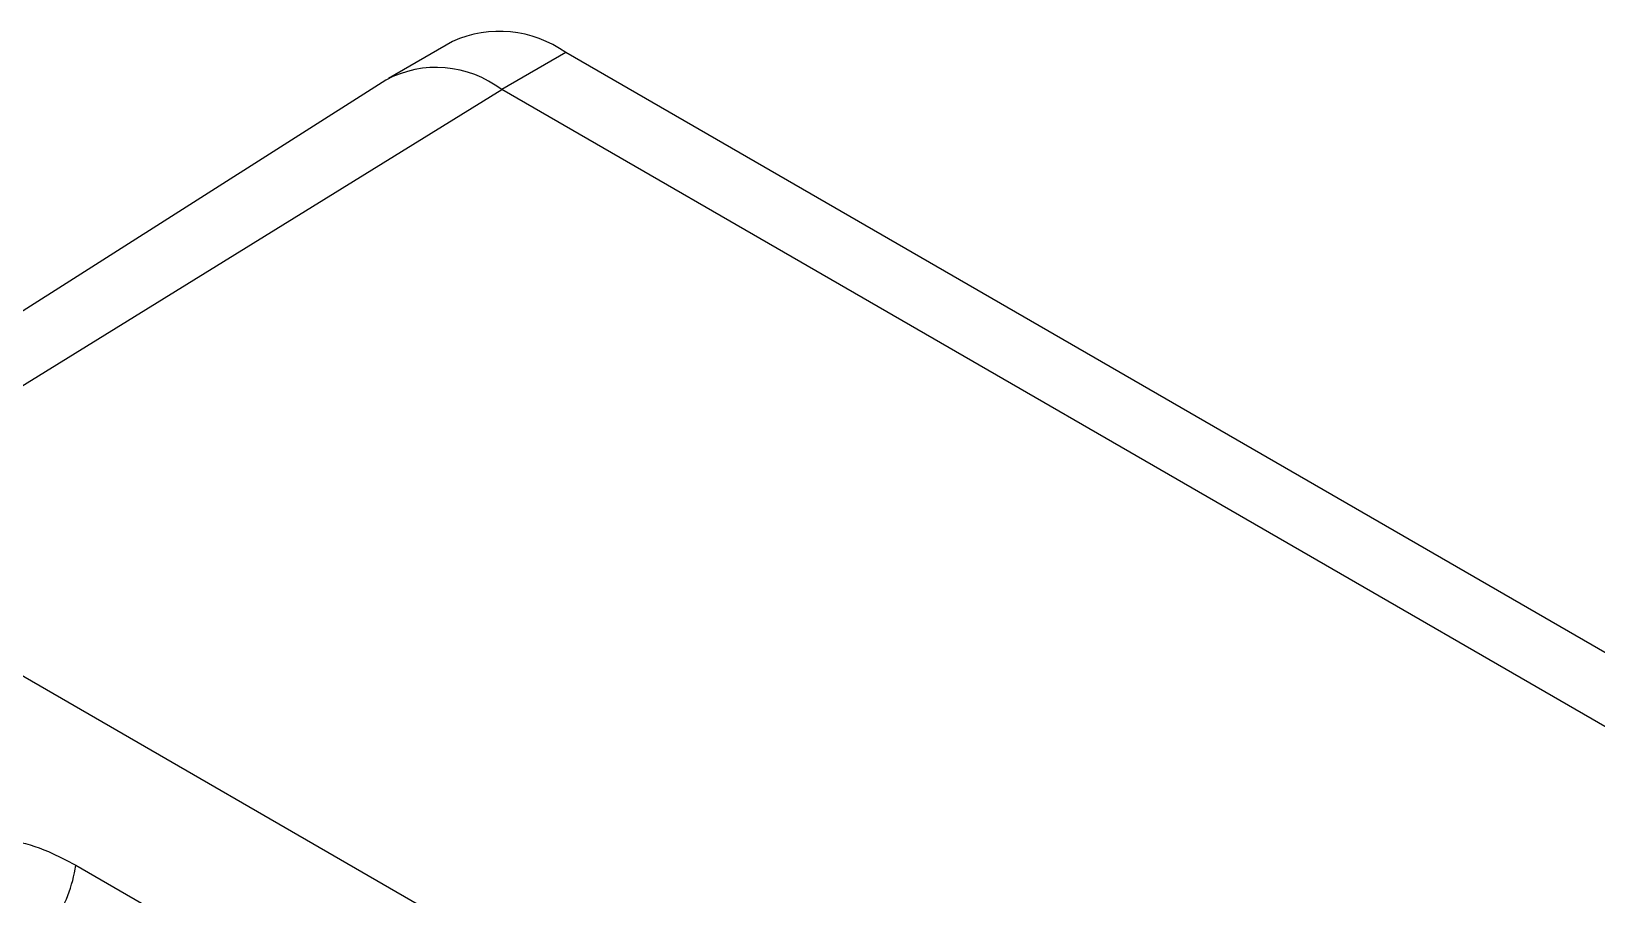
# Model space of a CAD drawing. Extents: x 75 to 2075, y 25 to 1460.
# Drawn here: x 1655.09 to 1704.48, y 852.79 to 880.02 of the extents above; entities that cross this region are included whole.
import ezdxf

# ---------------------------------------------------------------- set-up
doc = ezdxf.new("R2010")
doc.units = 0
doc.header["$LTSCALE"] = 5
doc.linetypes.add('SLD-KATı', pattern=[0])
doc.layers.get('0').update_dxf_attribs({"linetype": 'CONTINUOUS'})

msp = doc.modelspace()

# ---------------------------------------------------------------- linework, layer by layer
at = {"color": 7, "linetype": 'SLD-KATı'}
for p, q in [((1668.382, 879.705), (1666.362, 878.539)), ((1671.954, 879.352), (1669.933, 878.185)), ((1760.847, 828.035), (1671.954, 879.352)), ((1666.275, 878.486), (1643.84, 864.223)), ((1647.147, 864.113), (1669.933, 878.185)), ((1758.827, 826.868), (1669.933, 878.185)), ((1736.041, 812.796), (1647.147, 864.113)), ((1656.498, 853.722), (1725.443, 813.921))]:
    msp.add_line(p, q, dxfattribs=at)
for centre, radius, start, end in [((1669.861, 876.431), 3.593, 54.3824, 114.3071), ((1667.87, 875.493), 3.392, 52.5395, 118.0586), ((1652.053, 854.379), 4.493, 326.4405, 351.5983)]:
    msp.add_arc(centre, radius, start, end, dxfattribs=at)
msp.add_open_spline([(1648.672, 847.924), (1648.703, 848.733), (1648.772, 850.53), (1649.714, 852.662), (1651.278, 854.174), (1653.294, 854.764), (1655.156, 854.429), (1656.21, 853.874), (1656.498, 853.722)], degree=3, knots=[0, 0, 0, 0, 0.1631368, 0.3626706, 0.5357394, 0.7321042, 0.9268799, 1, 1, 1, 1], dxfattribs=at)

doc.saveas('drawing.dxf')
